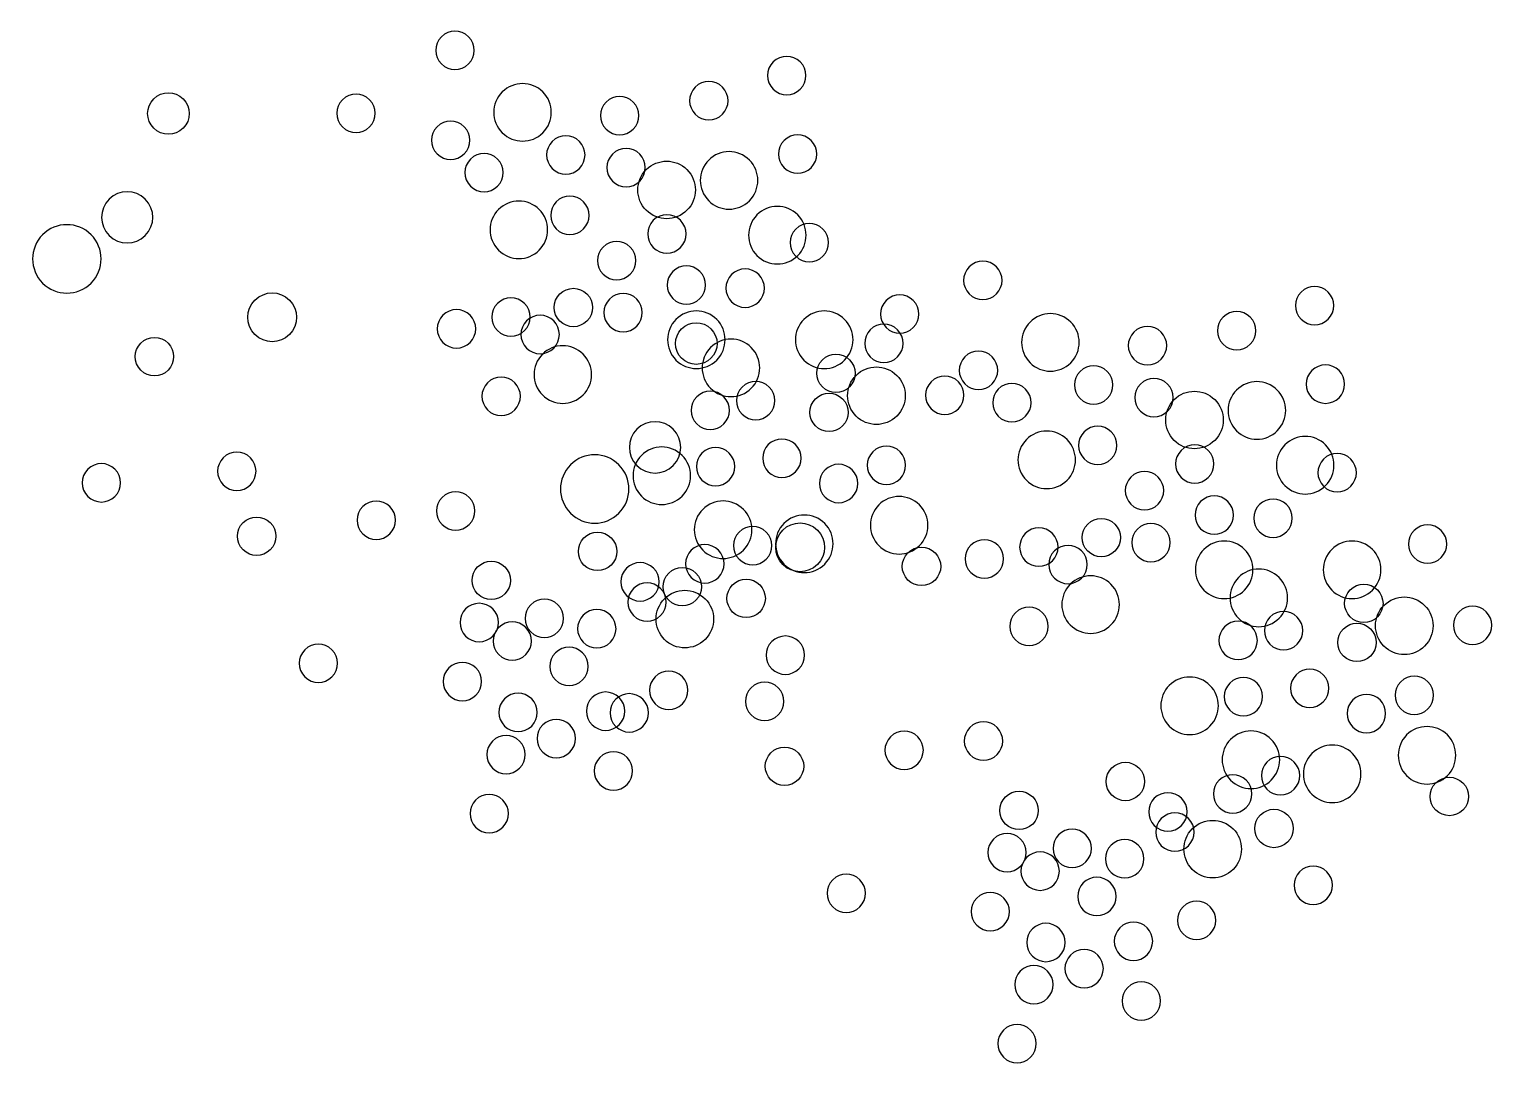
# Model space of a CAD drawing. Extents: x 74.224 to 74.666, y 87.09 to 87.402.
import ezdxf

# ---------------------------------------------------------------- set-up
doc = ezdxf.new("R2010")
doc.units = 0
doc.header["$LTSCALE"] = 0.02
doc.header["$MEASUREMENT"] = 0
doc.layers.get('0').update_dxf_attribs({"linetype": 'CONTINUOUS'})

msp = doc.modelspace()

# ---------------------------------------------------------------- linework, layer by layer
at = {"extrusion": (0, 0, -1)}
for centre, major_axis in [((74.3527, 87.39559), (-0.00409, 0.00409)), ((74.45263, 87.388), (0.00409, 0.00409)), ((74.37305, 87.37692), (0.00613, 0.00613)), ((74.42916, 87.38043), (0.00409, 0.00409)), ((74.32289, 87.37663), (0.00409, 0.00409)), ((74.4023, 87.37594), (0.00409, 0.00409)), ((74.35139, 87.3685), (0.00409, 0.00409)), ((74.4559, 87.36434), (0.00409, 0.00409)), ((74.38608, 87.36409), (0.00409, 0.00409)), ((74.40425, 87.36028), (-0.00409, 0.00409)), ((74.36145, 87.35876), (-0.00409, 0.00409)), ((74.43525, 87.35642), (0.00613, 0.00613)), ((74.25396, 87.34529), (-0.00546, 0.00546)), ((74.37194, 87.34153), (-0.00613, 0.00613)), ((74.38731, 87.34589), (-0.00409, 0.00409)), ((74.4498, 87.33991), (0.00613, 0.00613)), ((74.41653, 87.3403), (0.00409, 0.00409)), ((74.23579, 87.33277), (0.00729, 0.00729)), ((74.45943, 87.33767), (0.00409, 0.00409)), ((74.40139, 87.33226), (-0.00409, 0.00409)), ((74.4224, 87.32489), (0.00409, 0.00409)), ((74.5117, 87.32629), (-0.00409, 0.00409)), ((74.44011, 87.32395), (0.00409, 0.00409)), ((74.40334, 87.3166), (-0.00409, 0.00409)), ((74.48667, 87.31616), (-0.00409, 0.00409)), ((74.61163, 87.3187), (0.00409, 0.00409)), ((74.35315, 87.3117), (0.00409, 0.00409)), ((74.36957, 87.31525), (0.00409, 0.00409)), ((74.4254, 87.30842), (-0.00613, 0.00613)), ((74.46392, 87.30841), (0.00613, 0.00613)), ((74.37835, 87.31), (0.00409, 0.00409)), ((74.48189, 87.30733), (0.00409, 0.00409)), ((74.53205, 87.30762), (0.00613, 0.00613)), ((74.58816, 87.31113), (0.00409, 0.00409)), ((74.43583, 87.29995), (0.00613, 0.00613)), ((74.5613, 87.30664), (0.00409, 0.00409)), ((74.38517, 87.29793), (0.00613, 0.00613)), ((74.51039, 87.2992), (0.00409, 0.00409)), ((74.54508, 87.29479), (0.00409, 0.00409)), ((74.6149, 87.29504), (0.00409, 0.00409)), ((74.36661, 87.29138), (-0.00409, 0.00409)), ((74.44328, 87.29009), (0.00409, 0.00409)), ((74.50023, 87.29169), (0.00409, 0.00409)), ((74.52045, 87.28946), (-0.00409, 0.00409)), ((74.56325, 87.29098), (-0.00409, 0.00409)), ((74.59425, 87.28712), (0.00613, 0.00613)), ((74.4296, 87.28713), (0.00409, 0.00409)), ((74.41296, 87.27599), (-0.00546, 0.00546)), ((74.54631, 87.27659), (-0.00409, 0.00409)), ((74.45117, 87.27273), (0.00409, 0.00409)), ((74.53094, 87.27223), (-0.00613, 0.00613)), ((74.6088, 87.27061), (0.00613, 0.00613)), ((74.28698, 87.26879), (-0.00409, 0.00409)), ((74.39479, 87.26347), (0.00729, 0.00729)), ((74.41499, 87.26745), (-0.00613, 0.00613)), ((74.43119, 87.2702), (-0.00409, 0.00409)), ((74.48266, 87.27061), (-0.00409, 0.00409)), ((74.57553, 87.271), (0.00409, 0.00409)), ((74.61843, 87.26837), (0.00409, 0.00409)), ((74.24619, 87.26532), (0.00409, 0.00409)), ((74.46825, 87.26511), (0.00409, 0.00409)), ((74.56039, 87.26296), (-0.00409, 0.00409)), ((74.32899, 87.25405), (0.00409, 0.00409)), ((74.3529, 87.25684), (-0.00409, 0.00409)), ((74.43346, 87.25119), (0.00613, 0.00613)), ((74.48649, 87.25253), (-0.00613, 0.00613)), ((74.5814, 87.25559), (0.00409, 0.00409)), ((74.59911, 87.25465), (0.00409, 0.00409)), ((74.45793, 87.24695), (-0.00613, 0.00613)), ((74.44237, 87.24641), (-0.00409, 0.00409)), ((74.52857, 87.24595), (0.00409, 0.00409)), ((74.56234, 87.2473), (-0.00409, 0.00409)), ((74.64567, 87.24686), (-0.00409, 0.00409)), ((74.42796, 87.24091), (-0.00409, 0.00409)), ((74.51215, 87.2424), (0.00409, 0.00409)), ((74.5844, 87.23912), (-0.00613, 0.00613)), ((74.62292, 87.23911), (0.00613, 0.00613)), ((74.53735, 87.2407), (0.00409, 0.00409)), ((74.40844, 87.23549), (-0.00409, 0.00409)), ((74.59483, 87.23065), (0.00613, 0.00613)), ((74.41055, 87.2294), (-0.00409, 0.00409)), ((74.54417, 87.22863), (0.00613, 0.00613)), ((74.36, 87.22323), (-0.00409, 0.00409)), ((74.37962, 87.22449), (-0.00409, 0.00409)), ((74.39542, 87.22136), (-0.00409, 0.00409)), ((74.52561, 87.22208), (-0.00409, 0.00409)), ((74.60228, 87.22079), (0.00409, 0.00409)), ((74.65923, 87.22239), (0.00409, 0.00409)), ((74.36996, 87.21764), (0.00409, 0.00409)), ((74.5886, 87.21783), (0.00409, 0.00409)), ((74.31156, 87.21096), (-0.00409, 0.00409)), ((74.38705, 87.21001), (0.00409, 0.00409)), ((74.45221, 87.21339), (-0.00409, 0.00409)), ((74.35493, 87.20545), (-0.00409, 0.00409)), ((74.41709, 87.20281), (0.00409, 0.00409)), ((74.57399, 87.19815), (-0.00613, 0.00613)), ((74.61017, 87.20343), (0.00409, 0.00409)), ((74.64166, 87.20131), (-0.00409, 0.00409)), ((74.44598, 87.19949), (-0.00409, 0.00409)), ((74.59019, 87.2009), (-0.00409, 0.00409)), ((74.37171, 87.19615), (0.00409, 0.00409)), ((74.39807, 87.19652), (0.00409, 0.00409)), ((74.40519, 87.19602), (0.00409, 0.00409)), ((74.62725, 87.19581), (0.00409, 0.00409)), ((74.38321, 87.18828), (-0.00409, 0.00409)), ((74.36808, 87.18345), (0.00409, 0.00409)), ((74.48799, 87.18475), (0.00409, 0.00409)), ((74.5119, 87.18754), (-0.00409, 0.00409)), ((74.59246, 87.18189), (0.00613, 0.00613)), ((74.64549, 87.18323), (-0.00613, 0.00613)), ((74.61693, 87.17765), (-0.00613, 0.00613)), ((74.40043, 87.17852), (0.00409, 0.00409)), ((74.60137, 87.17711), (-0.00409, 0.00409)), ((74.58696, 87.17161), (-0.00409, 0.00409)), ((74.56744, 87.16619), (-0.00409, 0.00409)), ((74.36301, 87.16567), (0.00409, 0.00409)), ((74.56955, 87.1601), (-0.00409, 0.00409)), ((74.519, 87.15393), (-0.00409, 0.00409)), ((74.53862, 87.15519), (-0.00409, 0.00409)), ((74.52896, 87.14834), (0.00409, 0.00409)), ((74.55442, 87.15206), (-0.00409, 0.00409)), ((74.61121, 87.14409), (-0.00409, 0.00409)), ((74.47056, 87.14166), (-0.00409, 0.00409)), ((74.54605, 87.14071), (0.00409, 0.00409)), ((74.51393, 87.13615), (-0.00409, 0.00409)), ((74.57609, 87.13351), (0.00409, 0.00409)), ((74.53071, 87.12685), (0.00409, 0.00409)), ((74.55707, 87.12722), (0.00409, 0.00409)), ((74.54221, 87.11898), (-0.00409, 0.00409)), ((74.52708, 87.11415), (0.00409, 0.00409)), ((74.55943, 87.10922), (0.00409, 0.00409)), ((74.52201, 87.09637), (0.00409, 0.00409))]:
    msp.add_ellipse(centre, major_axis=major_axis, ratio=1, dxfattribs=at)
for centre, major_axis in [((74.26638, 87.37656), (0.00443, 0.00443)), ((74.41645, 87.35354), (0.00613, 0.00613)), ((74.29765, 87.31518), (0.0052, 0.0052)), ((74.38837, 87.31812), (-0.00409, 0.00409)), ((74.42538, 87.30726), (0.00443, 0.00443)), ((74.26217, 87.30333), (-0.00409, 0.00409)), ((74.46745, 87.2983), (0.00409, 0.00409)), ((74.47965, 87.29156), (0.00613, 0.00613)), ((74.46538, 87.28653), (0.00409, 0.00409)), ((74.57545, 87.28424), (0.00613, 0.00613)), ((74.29295, 87.24923), (-0.00409, 0.00409)), ((74.45665, 87.24588), (0.0052, 0.0052)), ((74.54737, 87.24882), (-0.00409, 0.00409)), ((74.39564, 87.24464), (0.00409, 0.00409)), ((74.49322, 87.24013), (-0.00409, 0.00409)), ((74.36362, 87.23592), (-0.00409, 0.00409)), ((74.42117, 87.23403), (-0.00409, 0.00409)), ((74.4404, 87.23049), (-0.00409, 0.00409)), ((74.62645, 87.229), (0.00409, 0.00409)), ((74.42193, 87.22427), (-0.00613, 0.00613)), ((74.63865, 87.22226), (0.00613, 0.00613)), ((74.62438, 87.21723), (0.00409, 0.00409)), ((74.45195, 87.17993), (-0.00409, 0.00409)), ((74.55464, 87.17534), (0.00409, 0.00409)), ((74.65222, 87.17083), (-0.00409, 0.00409)), ((74.52262, 87.16662), (-0.00409, 0.00409)), ((74.58093, 87.15497), (-0.00613, 0.00613)), ((74.5994, 87.16119), (-0.00409, 0.00409))]:
    msp.add_ellipse(centre, major_axis=major_axis, ratio=1)

doc.saveas('drawing.dxf')
